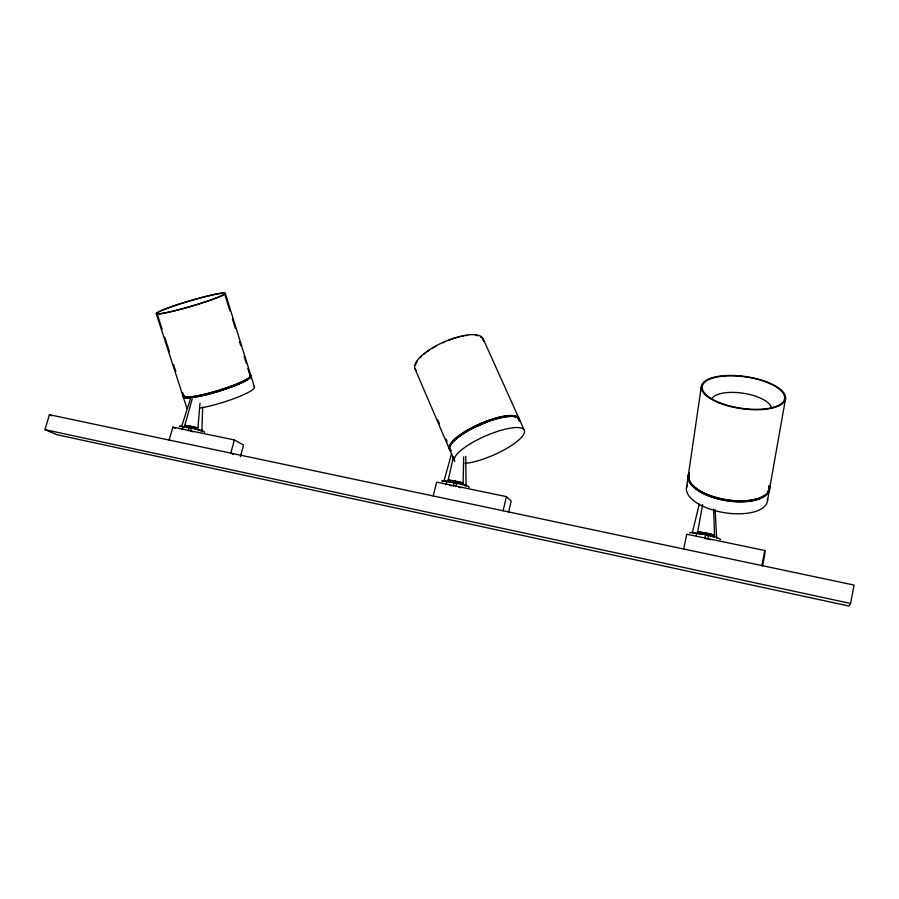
<?xml version="1.0" encoding="UTF-8"?>
<svg xmlns="http://www.w3.org/2000/svg" width="899" height="899" viewBox="0 0 899 899"><rect width="100%" height="100%" fill="white"/><g stroke="black" fill="none" stroke-linecap="round" stroke-linejoin="round"><path stroke-width="1.35" d="M463.12 482.977A7.372 0.944 13.7 0 0 457.67 481.561L455.456 481.1L455.018 482.898L447.769 481.752L448.208 479.954L463.12 482.977L463.682 456.872M201.87 431.711L202.657 407.078M183.07 426.778L184.396 427.025L184.868 425.351L197.937 428.003L199.994 403.269M686.431 488.326L688.151 476.627M688.263 475.841L701.287 386.806M702.613 504.575L697.388 533.613L695.612 533.276A5.046 0.641 12.3 0 0 693.466 533.006M767.454 500.844L769.533 489.056M769.679 488.269L785.58 398.515M850.623 603.465L854.05 585.08L49.423 414.709L44.95 429.643L56.918 434.7L848.971 606.061L850.623 603.465L44.95 429.643M762.476 566.156L764.88 554.065L764.835 550.503L686.757 534.231L683.656 549.008M761.846 565.561L764.835 550.503M720.605 539.467L717.121 537.433L705.558 534.624L704.771 538.434L707.614 539.029L708.895 533.635A7.979 1.023 12.2 0 1 714.536 535.119L713.626 509.059M706.018 535.04L706.423 533.118L708.895 533.635M696.242 535.714L696.77 533.186L705.558 534.624M453.456 456.737L448.208 479.954L455.456 481.1M503.092 510.767L506.418 496.641L436.633 482.1L433.228 495.978M508.531 512.363L511.194 501.013L506.418 496.641M453.332 486.011L454.197 482.437C458.389 483.752 467.974 484.482 469.278 487.494M455.883 486.539L456.748 482.965M457.67 481.561L457.243 483.359A7.372 0.933 13.7 0 1 459.108 483.786M445.96 484.831L446.825 481.268L454.197 482.437M692.208 533.208L699.298 504.148M240.404 456.681L243.573 445.039L234.392 439.959L172.844 427.126L169.181 440.072M234.392 439.959L230.796 453.118L233.111 454.332M192.206 398.942L184.868 425.351L192.723 426.643A7.035 0.82 15.1 0 1 197.937 428.003M204.444 432.633C206.118 430.688 193.69 428.688 191.397 427.868L190.464 431.205L193.071 431.79M192.723 426.643L192.251 428.317L184.396 427.025M451.635 453.579L443.87 481.414A4.664 0.584 13.7 0 1 446.219 481.459M182.216 429.812L183.149 426.497L191.397 427.868M188.217 430.733L189.15 427.396M190.285 427.913L190.757 426.238M181.564 426.733L190.453 398.886M449.646 485.415L452.107 485.82M706.423 533.118L697.781 531.702L714.536 535.119M698.613 533.815L702.321 534.422M708.67 539.265L710.783 539.737M458.771 487.191L460.659 487.663M49.423 414.709L51.794 415.765M172.844 427.126L175.08 428.295M483.021 338.586L518.937 418.293M519.262 419.035L524.286 430.183M437.757 419.799L439.409 423.654M446.028 439.072L447.129 441.634M414.967 368.736L449.331 448.938M449.657 449.68L454.456 460.884M157.033 313.436L162.168 329.281M164.731 337.204L169.439 351.723M173.721 364.927L175.856 371.534M182.699 392.661L183.98 396.616M156.269 313.672L182.98 396.111M183.227 396.852L186.812 407.91M225.267 293.31A35.971 2.832 -16.4 0 1 173.979 310.975A35.971 2.832 -16.4 0 1 173.035 306.143A35.971 2.832 -16.4 0 1 225.267 293.31L250.821 375.4M251.057 376.142L254.484 387.154M224.503 293.535A35.173 2.764 -16.4 0 1 174.339 310.807A35.173 2.764 -16.4 0 1 173.451 306.076A35.173 2.764 -16.4 0 1 224.503 293.535L229.908 310.897M232.403 318.92L235.324 328.27M239.482 341.631L240.73 345.632M244.067 356.319L246.146 363.005M247.809 368.343L249.888 375.029M715.132 509.666L716.649 538.287M465.738 456.366L466.042 486.438M769.611 485.954A41.197 18.081 9.4 0 1 725.909 499.799A41.197 18.081 9.4 0 1 689.275 472.593M768.42 490.011A40.264 17.699 9.4 0 1 767.532 492.124M763.892 495.888A40.264 17.699 9.4 0 1 759.621 498.17M757.947 498.81A40.264 17.699 9.4 0 1 756.138 499.383M725.527 500.136A40.264 17.699 9.4 0 1 722.976 499.664M713.132 497.102A40.264 17.699 9.4 0 1 710.817 496.304M706.423 494.562A40.264 17.699 9.4 0 1 700.557 491.596M695.747 488.314A40.264 17.699 9.4 0 1 693.208 486.011M691.252 483.673A40.264 17.699 9.4 0 1 690.488 482.493M689.893 481.325A40.264 17.699 9.4 0 1 689.443 480.156M689.016 477.863A40.264 17.699 9.4 0 1 689.039 476.751M768.96 490.112A40.815 17.935 9.4 0 1 767.375 493.281M765.521 495.192A40.815 17.935 9.4 0 1 716.986 498.518A40.815 17.935 9.4 0 1 689.027 474.503M769.106 486.696A40.815 17.935 9.4 0 1 769.173 489M768.735 490.416A40.826 17.924 9.4 0 1 767.51 492.483M764.51 495.282A40.826 17.924 9.4 0 1 758.486 498.248M756.655 498.821A40.826 17.924 9.4 0 1 691.769 484.089M690.859 482.898A40.826 17.924 9.4 0 1 689.14 473.717M769.241 485.909A40.826 17.924 9.4 0 1 769.106 489.326M711.48 399.347A30.442 11.822 8.5 0 1 743.338 393.256A30.442 11.822 8.5 0 1 771.454 408.528M769.196 485.561A41.185 18.104 9.4 0 1 727.066 500.81A41.185 18.104 9.4 0 1 689.162 473.38M767.386 498.496A41.006 18.34 9.5 0 1 723.841 512.576A41.006 18.34 9.5 0 1 687.454 485.033M708.502 535.557A7.99 1.011 12.3 0 1 710.547 536.006M712.469 536.512A7.99 1.011 12.3 0 1 714.143 537.029M690.252 533.051A7.417 0.944 12.3 0 1 696.77 533.186M450.759 450.489A38.016 10.687 -23.7 0 1 479.684 423.946A38.016 10.687 -23.7 0 1 519.184 420.372M416.529 370.658A37.219 12.811 -23.8 0 1 443.701 342.058A37.219 12.811 -23.8 0 1 483.448 341.024M415.529 365.084A36.387 12.519 -23.8 0 1 415.81 364.129M416.226 363.129A36.387 12.519 -23.8 0 1 417.451 361.016M420.26 357.622A36.387 12.519 -23.8 0 1 421.44 356.454M424.126 354.082A36.387 12.519 -23.8 0 1 425.632 352.88M427.239 351.689A36.387 12.519 -23.8 0 1 428.924 350.509M432.565 348.183A36.387 12.519 -23.8 0 1 436.476 345.935M442.713 342.834A36.387 12.519 -23.8 0 1 444.859 341.878M449.197 340.125A36.387 12.519 -23.8 0 1 459.85 336.799M461.872 336.338A36.387 12.519 -23.8 0 1 463.85 335.945M465.761 335.619A36.387 12.519 -23.8 0 1 467.592 335.383M475.481 335.293A36.387 12.519 -23.8 0 1 477.908 335.788M480.662 337.069A36.387 12.519 -23.8 0 1 481.325 337.631M482.269 338.934A36.387 12.519 -23.8 0 1 482.538 339.676M476.818 426.452A37.185 10.428 -23.7 0 1 485.606 422.665M515.408 417.203A37.185 10.428 -23.7 0 1 516.284 417.507M518.139 418.822A37.185 10.428 -23.7 0 1 518.498 419.383M519.173 419.811A37.691 10.563 -23.7 0 1 519.195 421.226M450.77 450.635A37.691 10.563 -23.7 0 1 450.309 450.118M449.972 449.545A37.691 10.563 -23.7 0 1 473.627 427.834A37.691 10.563 -23.7 0 1 514.812 416.731M515.824 416.967A37.691 10.563 -23.7 0 1 518.959 419.181M451.062 450.343A37.679 10.586 -23.7 0 1 450.455 449.893M449.983 449.376A37.679 10.586 -23.7 0 1 449.388 447.466M449.669 445.904A37.679 10.586 -23.7 0 1 477.538 425.025A37.679 10.586 -23.7 0 1 514.475 415.979M515.498 416.226A37.679 10.586 -23.7 0 1 518.835 419.069M454.793 461.445A38.14 10.361 -23.7 0 1 494.079 432.565A38.14 10.361 -23.7 0 1 521.072 437.779A38.14 10.361 -23.7 0 1 464.985 463.423M451.073 451.231A38.028 10.664 -23.7 0 1 480.021 424.71A38.028 10.664 -23.7 0 1 519.51 421.114M460.962 484.269A7.372 0.933 13.7 0 1 462.682 484.786M464.131 485.291A7.372 0.933 13.7 0 1 465.221 485.752M466.165 484.819A7.372 0.944 13.7 0 1 465.39 484.864M442.566 481.538A6.866 0.865 13.7 0 1 446.825 481.268M250.405 374.872A35.466 5.012 -17 0 1 217.21 390.874A35.466 5.012 -17 0 1 183.295 395.032M249.933 377.434A34.679 4.922 -17 0 1 247.63 379.378M239.01 383.794A34.679 4.922 -17 0 1 230.032 387.345M228.031 388.065A34.679 4.922 -17 0 1 197.544 396.47M188.925 397.605A34.679 4.922 -17 0 1 184.149 396.897M250.338 375.703A35.14 4.989 -17 0 1 217.446 391.582A35.14 4.989 -17 0 1 183.834 395.684M250.383 375.209A35.151 4.967 -17 0 1 216.153 391.144A35.151 4.967 -17 0 1 183.587 394.953M254.057 386.592A35.398 5.327 -17.1 0 1 238.415 396.92A35.398 5.327 -17.1 0 1 200.713 407.977M187.284 408.472A35.398 5.327 -17.1 0 1 187.093 406.786M250.237 375.411A35.466 5.034 -17 0 1 217.434 391.638A35.466 5.034 -17 0 1 183.89 395.335M193.948 428.711A7.035 0.809 15.1 0 1 195.735 429.171M197.465 429.677A7.035 0.809 15.1 0 1 199.05 430.205M200.342 430.7A7.035 0.809 15.1 0 1 201.286 431.127M202.331 430.048A7.035 0.82 15.1 0 1 201.938 430.149M180.137 426.733A6.551 0.753 15.1 0 1 183.149 426.497M718.728 402.752A42.568 16.182 8.3 0 0 785.4 399.516A42.568 16.182 8.3 0 0 726.19 375.546A42.568 16.182 8.3 0 0 718.728 402.752M719.245 402.494A41.612 15.822 8.3 0 0 784.445 399.358A41.612 15.822 8.3 0 0 726.583 375.906A41.612 15.822 8.3 0 0 719.245 402.494"/></g></svg>
